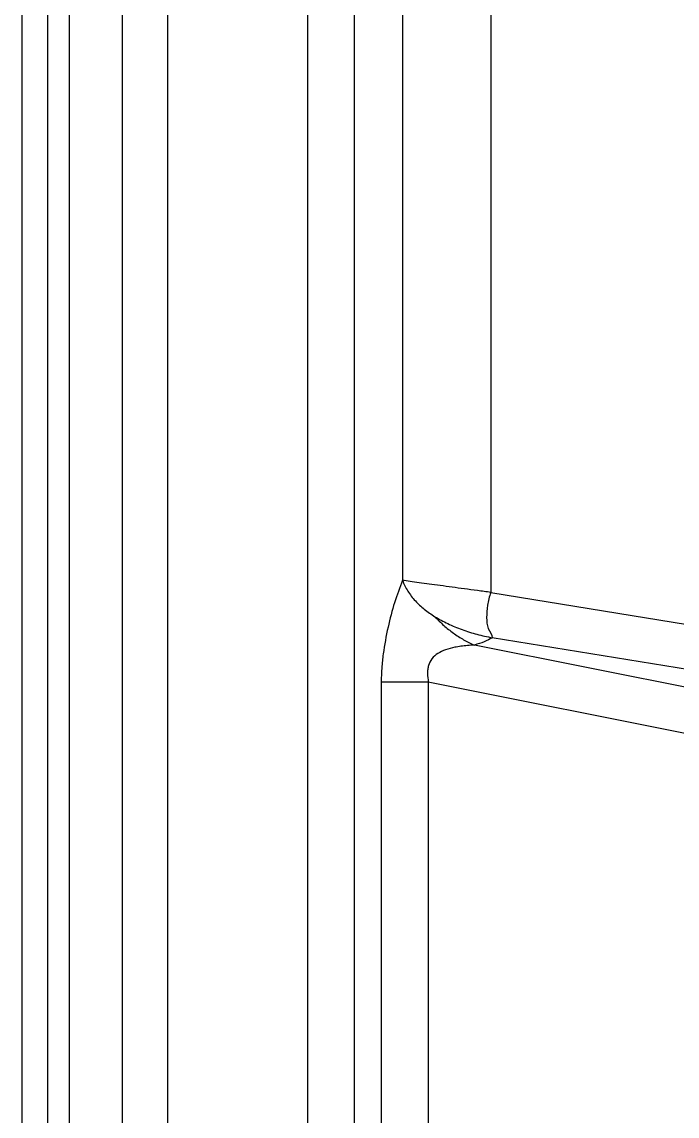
# Model space of a CAD drawing. Extents: x 939 to 1039, y 781 to 934.
# Drawn here: x 938.65 to 944.64, y 848.52 to 858.52 of the extents above; entities that cross this region are included whole.
import ezdxf

# ---------------------------------------------------------------- set-up
doc = ezdxf.new("R2010")
doc.units = 0
doc.header["$MEASUREMENT"] = 0
doc.layers.add('1', color=4, linetype='Continuous')

# ---------------------------------------------------------------- blocks, each defined once
blk = doc.blocks.new('Envoy')
at = {"layer": '1', "color": 4, "linetype": 'Continuous', "lineweight": 25}
blk.add_line((0, 88.1736), (0, 3), dxfattribs=at)
at = {"layer": '1', "color": 3, "linetype": 'Continuous', "lineweight": 25}
for p, q in [((0.9141, 86.8105), (0.9141, 4.3631)), ((1.332, 4.882), (1.332, 86.2916)), ((2.6069, 85.5572), (2.6069, 5.6163)), ((3.4741, 61.3886), (3.4741, 54.2441)), ((4.2802, 54.1338), (6.9222, 53.7027)), ((6.8771, 53.2976), (4.2948, 53.7189)), ((6.9678, 53.0849), (4.1309, 53.6524)), ((3.2806, 53.3167), (3.2806, 37.8532)), ((3.7106, 53.3167), (3.7106, 37.8532)), ((3.7106, 53.3167), (6.989, 52.6609))]:
    blk.add_line(p, q, dxfattribs=at)
at = {"layer": '1', "color": 3, "linetype": 'Continuous', "lineweight": 25, "flags": 128}
for points in [[(0.2319, 87.4274), (0.2324, 45.3726), (0.2319, 3.7462)], [(0.4351, 3.7462), (0.4357, 45.3726), (0.4351, 87.4274)], [(3.0369, 5.6163), (3.0369, 45.5868), (3.0369, 85.5572)]]:
    blk.add_lwpolyline(points, dxfattribs=at)
at = {"layer": '1', "color": 3, "linetype": 'Continuous', "lineweight": 25}
for points, knots in [([(4.2817, 60.4284), (4.2817, 59.3769), (4.2817, 57.7386), (4.2816, 55.9852), (4.2817, 55.1683), (4.2816, 54.8232), (4.282, 54.4784), (4.2808, 54.2486), (4.2802, 54.1338)], [0, 0, 0, 0, 0.501134, 0.780809, 0.835659, 0.89048, 0.945272, 1, 1, 1, 1]), ([(3.4741, 54.2441), (3.4492, 54.1772), (3.3988, 54.0424), (3.34, 53.8156), (3.3023, 53.6142), (3.2835, 53.445), (3.2816, 53.3591), (3.2806, 53.3167)], [0, 0, 0, 0, 0.244081, 0.491635, 0.746956, 0.874851, 1, 1, 1, 1]), ([(3.4741, 54.2441), (3.489, 54.211), (3.5189, 54.1445), (3.5886, 54.0561), (3.6723, 53.9769), (3.7374, 53.9337), (3.7707, 53.9116)], [0, 0, 0, 0, 0.253404, 0.508467, 0.748234, 1, 1, 1, 1]), ([(4.2802, 54.1338), (4.2397, 54.1392), (4.1585, 54.15), (4.04, 54.1659), (3.9261, 54.1814), (3.8184, 54.196), (3.7178, 54.2099), (3.6255, 54.2227), (3.5422, 54.2344), (3.4968, 54.2409), (3.4741, 54.2441)], [0, 0, 0, 0, 0.124631, 0.24955, 0.37299, 0.496387, 0.620583, 0.74494, 0.872457, 1, 1, 1, 1]), ([(4.2802, 54.1338), (4.2687, 54.0945), (4.2458, 54.0167), (4.2417, 53.9023), (4.2477, 53.7979), (4.2947, 53.7468), (4.2947, 53.7189), (4.2947, 53.7189)], [0, 0, 0, 0, 0.249127, 0.493991, 0.742548, 0.999998, 1, 1, 1, 1]), ([(3.7707, 53.9116), (3.7971, 53.8845), (3.85, 53.8305), (3.9388, 53.7605), (4.0324, 53.6992), (4.0981, 53.668), (4.1309, 53.6524)], [0, 0, 0, 0, 0.249995, 0.500001, 0.750004, 1, 1, 1, 1]), ([(3.7707, 53.9116), (3.8092, 53.8897), (3.8883, 53.8447), (4.0182, 53.7922), (4.1544, 53.7482), (4.2479, 53.7287), (4.2948, 53.7189)], [0, 0, 0, 0, 0.2405365, 0.4951027, 0.7474233, 1, 1, 1, 1]), ([(4.2948, 53.7189), (4.2709, 53.7061), (4.2217, 53.6798), (4.1617, 53.6617), (4.1309, 53.6524)], [0, 0, 0, 0, 0.485914, 1, 1, 1, 1]), ([(4.1309, 53.6524), (4.1105, 53.6511), (4.0694, 53.6485), (4.0095, 53.6417), (3.9417, 53.631), (3.8697, 53.6128), (3.7978, 53.5798), (3.7419, 53.5311), (3.7139, 53.4768), (3.7041, 53.4294), (3.7012, 53.3797), (3.7068, 53.3418), (3.7106, 53.3167)], [0, 0, 0, 0, 0.096288, 0.194327, 0.285358, 0.421533, 0.548086, 0.666465, 0.776699, 0.830736, 0.887741, 1, 1, 1, 1]), ([(3.2806, 53.3167), (3.3054, 53.3167), (3.355, 53.3167), (3.4608, 53.3167), (3.5811, 53.3167), (3.6674, 53.3167), (3.7106, 53.3167)], [0, 0, 0, 0, 0.2499981, 0.500002, 0.7500001, 1, 1, 1, 1])]:
    blk.add_open_spline(points, degree=3, knots=knots, dxfattribs=at)

msp = doc.modelspace()

# ---------------------------------------------------------------- block references
at = {"layer": '1'}
msp.add_blockref('Envoy', (938.6538, 799.1744), dxfattribs=at)

doc.saveas('drawing.dxf')
